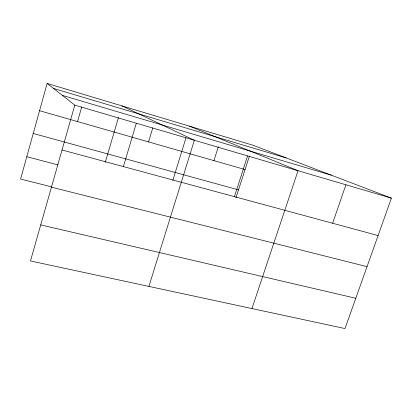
<?xml version="1.0" encoding="UTF-8"?>
<svg xmlns="http://www.w3.org/2000/svg" width="412" height="412" viewBox="0 0 412 412"><rect width="100%" height="100%" fill="white"/><g stroke="black" fill="none" stroke-linecap="round" stroke-linejoin="round"><path stroke-width="0.62" d="M47.138 83.44L74.788 105.132L30.467 260.956L345.024 328.56L391.4 198.146L252.937 145.215L47.138 83.44L20.6 179.035L51.572 186.842M77.538 121.581L81.71 107.007M105.266 162.39L118.481 117.451M123.394 166.597L136.326 123.214M148.547 141.908L152.79 127.833M172.793 180.487L186.049 137.608M148.897 286.407L194.351 140.26L121.885 105.879M213.931 160.629L218.329 146.734M234.428 196.658L247.591 155.901M235.927 197.812L249.394 156.163M251.953 308.557L298.041 170.717L189.577 126.196M332.633 223.247L345.915 184.782M40.721 224.9L355.793 298.273M51.454 187.172L367.035 266.652M26.801 156.699L57.824 164.862M62.032 149.983L378.098 235.556M33.248 133.467L238.497 189.87M39.567 110.71L245.068 169.543M74.788 105.132L391.4 198.146M62.356 95.383L331.263 175.157M53.467 88.41L286.18 157.925"/></g></svg>
